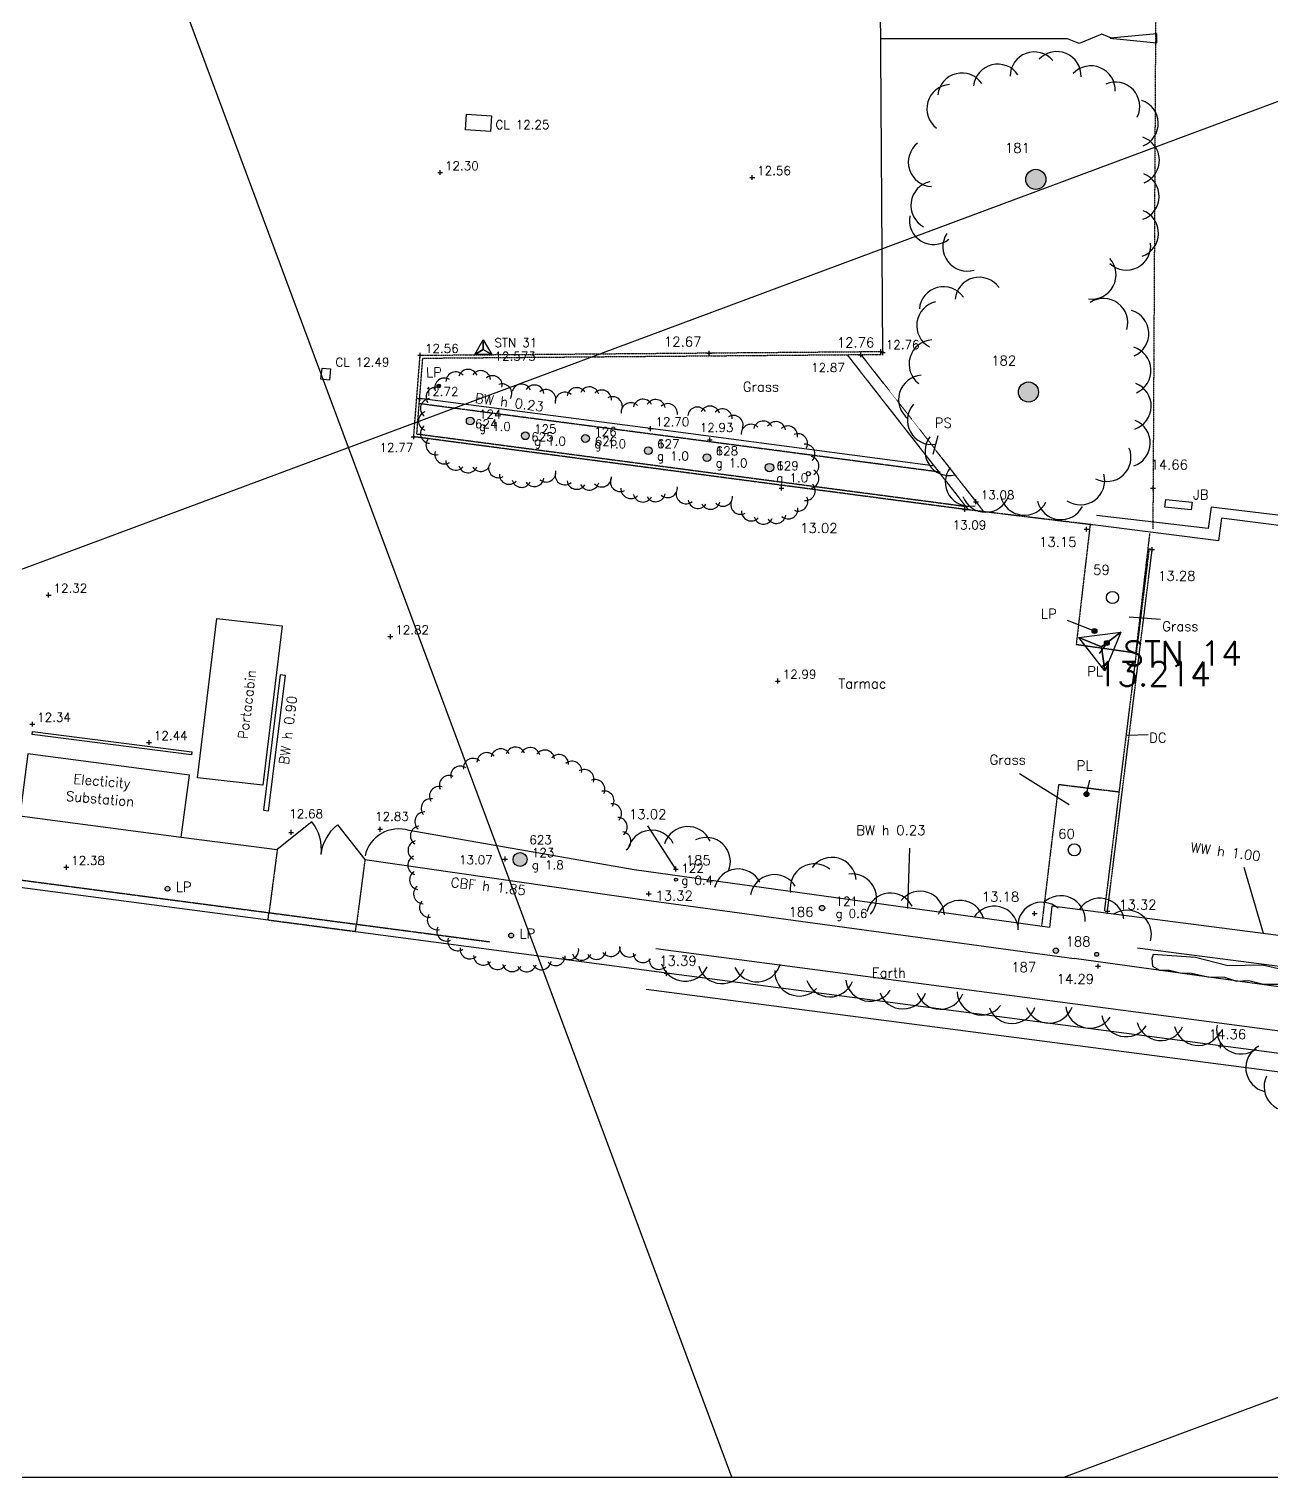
# Model space of a CAD drawing. Extents: x -4000 to 590500, y -6503 to 470250.
# Drawn here: x 333139 to 384274, y 0 to 59608 of the extents above; entities that cross this region are included whole.
import ezdxf
from ezdxf.enums import TextEntityAlignment as Align

# ---------------------------------------------------------------- set-up
doc = ezdxf.new("R2010")
doc.units = 0
doc.header["$LTSCALE"] = 0.0508
doc.linetypes.add('DASHED', pattern=[19.05, 12.7, -6.35])
for name, color, linetype in [('BORDER', 7, 'CONTINUOUS'), ('BOUNDARY', 30, 'CONTINUOUS'), ('BUILDING', 34, 'CONTINUOUS'), ('CONTROL', 1, 'CONTINUOUS'), ('DETAIL', 5, 'CONTINUOUS'), ('GAS', 3, 'CONTINUOUS'), ('GIRTHTEXT', 4, 'CONTINUOUS'), ('GRID', 253, 'CONTINUOUS'), ('LEVEL', 1, 'CONTINUOUS'), ('MH_NUMBER', 7, 'CONTINUOUS'), ('OLDNUMBERS', 7, 'CONTINUOUS'), ('ROAD', 4, 'CONTINUOUS'), ('SERVICE', 1, 'CONTINUOUS'), ('TEXT', 7, 'CONTINUOUS'), ('TEXT_SERVICE', 1, 'CONTINUOUS'), ('TREE_NUMBER', 7, 'CONTINUOUS'), ('VEGETATION', 3, 'CONTINUOUS'), ('WATER', 6, 'CONTINUOUS')]:
    doc.layers.add(name, color=color, linetype=linetype)
doc.styles.add('ROMANS', font='Romans.shx')

msp = doc.modelspace()

# ---------------------------------------------------------------- hatches: boundary and pattern name
at = {"layer": 'SERVICE', "linetype": 'Continuous'}
h = msp.add_hatch(color=256, dxfattribs=at)
edge = h.paths.add_edge_path()
edge.add_arc((350009, 44915), 75, 0, 360)
h = msp.add_hatch(color=256, dxfattribs=at)
edge = h.paths.add_edge_path()
edge.add_arc((377007, 34825), 100, 0, 360)
edge = h.paths.add_edge_path()
edge.add_arc((377517, 34331), 100, 0, 360)
h = msp.add_hatch(color=256, dxfattribs=at)
edge = h.paths.add_edge_path()
edge.add_arc((376678, 28108), 100, 0, 360)
h = msp.add_hatch(color=256, dxfattribs=at)
edge = h.paths.add_edge_path()
edge.add_arc((338843, 24217), 100, 0, 360)
edge = h.paths.add_edge_path()
edge.add_arc((352993, 22293), 100, 0, 360)
at = {"layer": 'VEGETATION', "linetype": 'Continuous'}
h = msp.add_hatch(color=256, dxfattribs=at)
edge = h.paths.add_edge_path()
edge.add_arc((374286, 44663), 414, 0, 360)
edge = h.paths.add_edge_path()
edge.add_arc((374591, 53417), 414, 0, 360)
edge = h.paths.add_edge_path()
edge.add_arc((375477, 69576), 414, 0, 360)
h = msp.add_hatch(color=256, dxfattribs=at)
edge = h.paths.add_edge_path()
edge.add_arc((351305, 43469), 159, 0, 360)
edge = h.paths.add_edge_path()
edge.add_arc((353574, 42862), 159, 0, 360)
edge = h.paths.add_edge_path()
edge.add_arc((356051, 42751), 159, 0, 360)
edge = h.paths.add_edge_path()
edge.add_arc((358635, 42251), 159, 0, 360)
edge = h.paths.add_edge_path()
edge.add_arc((361050, 41960), 159, 0, 360)
edge = h.paths.add_edge_path()
edge.add_arc((363629, 41552), 175, 0, 360)
edge = h.paths.add_edge_path()
edge.add_arc((353357, 25420), 286, 0, 360)
h = msp.add_hatch(color=256, dxfattribs=at)
edge = h.paths.add_edge_path()
edge.add_arc((365791, 23422), 111, 0, 360)
edge = h.paths.add_edge_path()
edge.add_arc((359775, 24593), 63.7, 0, 360)
h = msp.add_hatch(color=256, dxfattribs=at)
edge = h.paths.add_edge_path()
edge.add_arc((375415, 21668), 111, 0, 360)
edge = h.paths.add_edge_path()
edge.add_arc((377095, 21516), 79.6, 0, 360)

# ---------------------------------------------------------------- linework, layer by layer
at = {"layer": 'BORDER', "flags": 128}
msp.add_lwpolyline([(535000, 0), (535000, 465000), (0, 465000), (0, 0)], close=True, dxfattribs=at)
at = {"layer": 'BOUNDARY', "linetype": 'Continuous'}
for p, q in [((381685, 39041), (377094, 39582)), ((381810, 39925), (381685, 39041)), ((393080, 38554), (381810, 39925)), ((358470, 23756), (376175, 21348)), ((378774, 21785), (401966, 18802)), ((395678, 18635), (376175, 21348))]:
    msp.add_line(p, q, dxfattribs=at)
at = {"layer": 'BOUNDARY', "linetype": 'Continuous', "flags": 128}
for points in [[(345168, 25627, 0.198912), (344786, 26964), (343363, 25835)], [(345168, 25627, -0.198912), (345843, 26843), (346972, 25420)]]:
    msp.add_lwpolyline(points, format="xyb", dxfattribs=at)
for points in [[(339405, 26340), (343363, 25835)], [(346972, 25420), (358470, 23756)]]:
    msp.add_lwpolyline(points, dxfattribs=at)
at = {"layer": 'BUILDING', "linetype": 'Continuous', "flags": 128}
for points in [[(340071, 28785), (340871, 35346), (343563, 35042), (342762, 28481)], [(339405, 26338), (339742, 28896), (333099, 29771), (332763, 27213)]]:
    msp.add_lwpolyline(points, close=True, dxfattribs=at)
at = {"layer": 'CONTROL', "linetype": 'Continuous'}
for p, q in [((376368, 34552), (378085, 34781)), ((377293, 34171), (378085, 34781)), ((378085, 34781), (377293, 34171)), ((378085, 34781), (377425, 33180)), ((377293, 34171), (376368, 34552)), ((377425, 33180), (376368, 34552)), ((376368, 34552), (377293, 34171)), ((377425, 33180), (377293, 34171)), ((377293, 34171), (377425, 33180))]:
    msp.add_line(p, q, dxfattribs=at)
at = {"layer": 'CONTROL', "linetype": 'Continuous', "flags": 128}
msp.add_lwpolyline([(351844, 46414), (351844, 46814), (352190, 46214), (351844, 46414), (351498, 46214), (351844, 46814), (351844, 46414), (352190, 46214), (351498, 46214), (351844, 46414)], dxfattribs=at)
at = {"layer": 'DETAIL', "linetype": 'DASHED'}
for p, q in [((371794, 39851), (366828, 46200)), ((372429, 39770), (367395, 46205)), ((376944, 39192), (371666, 39830))]:
    msp.add_line(p, q, dxfattribs=at)
at = {"layer": 'DETAIL', "linetype": 'DASHED', "flags": 128}
for points in [[(372445, 127014), (372724, 128840), (373524, 129947), (375493, 130931), (381143, 131496), (380582, 108425), (379483, 84695), (379533, 62310), (379409, 39030)], [(358705, 42937), (349205, 44183)], [(370664, 41362), (358705, 42937)], [(376825, 39206), (376253, 34277), (378716, 33928), (379288, 38840)], [(378012, 28193), (375526, 28500), (374825, 22669)]]:
    msp.add_lwpolyline(points, dxfattribs=at)
at = {"layer": 'DETAIL', "linetype": 'Continuous', "flags": 128}
for points in [[(368286, 46286), (368199, 60668), (368355, 72857), (368366, 87742), (368513, 94616)], [(358734, 43155), (349234, 44402)], [(370354, 41624), (358734, 43155)], [(412856, 35556), (382238, 39464), (382117, 38535), (376944, 39192)], [(410880, 18882), (375256, 23499), (375156, 22625)]]:
    msp.add_lwpolyline(points, dxfattribs=at)
at = {"layer": 'DETAIL', "flags": 128}
msp.add_lwpolyline([(377809, 59207), (377778, 59207), (377309, 59398), (376369, 59016), (375899, 59207), (368208, 59206)], dxfattribs=at)
msp.add_lwpolyline([(377656, 59223), (379566, 59032), (379566, 59414)], close=True, dxfattribs=at)
at = {"layer": 'DETAIL', "linetype": 'Continuous', "flags": 128}
msp.add_lwpolyline([(343007, 27424), (343694, 32993), (343476, 33020), (342789, 27451)], close=True, dxfattribs=at)
msp.add_lwpolyline([(375156, 22625), (358059, 25000), (348787, 26614, 0.440296), (346974, 25567)], format="xyb", dxfattribs=at)
at = {"layer": 'GAS', "linetype": 'Continuous', "flags": 128}
msp.add_lwpolyline([(471803, 7027), (471069, 7113, 0.652589), (469132, 7339), (460668, 8328), (358945, 21742)], format="xyb", dxfattribs=at)
at = {"layer": 'GRID', "linetype": 'Continuous', "flags": 128}
for points in [[(362081, 0), (188936, 465000)], [(232453, 0), (535000, 112655)], [(375740, 0), (535000, 59301)]]:
    msp.add_lwpolyline(points, dxfattribs=at)
at = {"layer": 'LEVEL', "flags": 128}
for points in [[(349967, 53698), (350167, 53698)], [(350067, 53598), (350067, 53798)], [(362818, 53494), (363018, 53494)], [(362918, 53394), (362918, 53594)], [(349142, 46176), (349342, 46176)], [(349242, 46076), (349242, 46276)], [(361042, 46261), (361242, 46261)], [(361142, 46161), (361142, 46361)], [(367281, 46200), (367481, 46200)], [(367381, 46100), (367381, 46300)], [(368116, 46332), (368316, 46332)], [(368186, 46286), (368386, 46286)], [(368216, 46232), (368216, 46432)], [(368286, 46186), (368286, 46386)], [(349134, 44402), (349334, 44402)], [(349234, 44302), (349234, 44502)], [(348979, 42722), (348979, 42922)], [(358634, 43155), (358834, 43155)], [(358734, 43055), (358734, 43255)], [(348879, 42822), (349079, 42822)], [(361070, 42698), (361270, 42698)], [(361170, 42598), (361170, 42798)], [(364018, 40704), (364218, 40704)], [(364118, 40604), (364118, 40804)], [(379318, 40704), (379518, 40704)], [(379418, 40604), (379418, 40804)], [(372024, 40146), (372224, 40146)], [(372124, 40046), (372124, 40246)], [(371566, 39830), (371766, 39830)], [(371666, 39730), (371666, 39930)], [(376582, 39016), (376782, 39016)], [(376682, 38916), (376682, 39116)], [(379281, 38179), (379481, 38179)], [(379381, 38079), (379381, 38279)], [(333950, 36205), (333950, 36405)], [(333850, 36305), (334050, 36305)], [(347919, 34595), (348119, 34595)], [(348019, 34495), (348019, 34695)], [(363970, 32665), (363970, 32865)], [(363870, 32765), (364070, 32765)], [(333278, 30892), (333278, 31092)], [(333178, 30992), (333378, 30992)], [(337981, 30237), (338181, 30237)], [(338081, 30137), (338081, 30337)], [(343834, 26536), (344034, 26536)], [(343934, 26436), (343934, 26636)], [(347499, 26664), (347699, 26664)], [(347599, 26564), (347599, 26764)], [(334578, 25100), (334778, 25100)], [(334678, 25000), (334678, 25200)], [(352638, 25437), (352838, 25437)], [(352738, 25337), (352738, 25537)], [(359768, 24927), (359768, 25127)], [(359668, 25027), (359868, 25027)], [(358555, 24009), (358755, 24009)], [(358655, 23909), (358655, 24109)], [(374540, 23095), (374540, 23295)], [(377439, 23288), (377639, 23288)], [(377539, 23188), (377539, 23388)], [(374440, 23195), (374640, 23195)], [(377054, 21027), (377254, 21027)], [(377154, 20927), (377154, 21127)], [(359289, 20737), (359489, 20737)], [(359389, 20637), (359389, 20837)], [(382096, 17754), (382296, 17754)], [(382196, 17654), (382196, 17854)]]:
    msp.add_lwpolyline(points, dxfattribs=at)
at = {"layer": 'LEVEL', "linetype": 'Continuous', "flags": 128}
msp.add_lwpolyline([(359768, 25027), (358623, 26803)], dxfattribs=at)
at = {"layer": 'ROAD', "linetype": 'DASHED', "flags": 128}
for points in [[(348979, 42822), (349242, 46176)], [(349107, 42926), (349353, 46057)], [(349242, 46176), (368216, 46332)], [(349353, 46057), (368217, 46212)], [(371682, 39949), (349107, 42926)], [(371666, 39830), (348979, 42822)], [(322475, 25937), (352113, 22034)], [(343363, 25835), (343020, 23231)], [(346972, 25420), (346622, 22757)], [(342981, 22934), (346583, 22459)]]:
    msp.add_lwpolyline(points, dxfattribs=at)
at = {"layer": 'ROAD', "linetype": 'Continuous', "flags": 128}
msp.add_lwpolyline([(333287, 30683), (339848, 29846), (339835, 29727), (333272, 30564)], close=True, dxfattribs=at)
for points in [[(322436, 25639), (342981, 22934)], [(342981, 22934), (343020, 23231)], [(346583, 22459), (346622, 22757)], [(346583, 22459), (352075, 21736), (359489, 20737)], [(400638, 15343), (382196, 17754), (359389, 20737)]]:
    msp.add_lwpolyline(points, dxfattribs=at)
at = {"layer": 'SERVICE', "linetype": 'Continuous', "flags": 128}
for points in [[(352146, 55389), (351108, 55456), (351150, 56105), (352188, 56038)], [(345556, 45612), (345506, 45155), (345158, 45192), (345208, 45650)], [(381023, 40127), (380990, 39809), (379906, 39919), (379938, 40237)]]:
    msp.add_lwpolyline(points, close=True, dxfattribs=at)
at = {"layer": 'SERVICE', "linetype": 'DASHED', "flags": 128}
msp.add_lwpolyline([(377539, 23288), (379381, 38179), (379252, 38195), (377410, 23304)], dxfattribs=at)
at = {"layer": 'SERVICE', "linetype": 'Continuous'}
for centre, radius in [((350009, 44915), 75), ((365225, 41300), 85), ((377748, 36205), 250), ((377007, 34825), 100), ((377517, 34331), 100), ((376678, 28108), 100), ((376175, 25816), 250), ((338843, 24217), 100), ((352993, 22293), 100)]:
    msp.add_circle(centre, radius, dxfattribs=at)
at = {"layer": 'TEXT', "linetype": 'Continuous'}
for p, q in [((370362, 42100), (370570, 42870)), ((378428, 35413), (379724, 35320)), ((377517, 34331), (377202, 33897)), ((375968, 27676), (373925, 28944)), ((376678, 28108), (376812, 28689)), ((369326, 23406), (369399, 25886)), ((383958, 22371), (383167, 25094))]:
    msp.add_line(p, q, dxfattribs=at)
at = {"layer": 'TEXT_SERVICE', "linetype": 'Continuous'}
for p, q in [((377007, 34825), (375896, 35258)), ((378357, 30536), (379211, 30564))]:
    msp.add_line(p, q, dxfattribs=at)
at = {"layer": 'VEGETATION', "linetype": 'Continuous', "flags": 128}
msp.add_lwpolyline([(385787, 20646), (383921, 21067), (382501, 21040), (381160, 21382), (379425, 21513), (379371, 21343), (379394, 21034), (379685, 20868), (380095, 20868), (380529, 20755), (381004, 20743), (381669, 20589), (382364, 20577), (382851, 20417), (383356, 20446), (383961, 20285), (384614, 20285)], dxfattribs=at)
at = {"layer": 'VEGETATION', "linetype": 'Continuous'}
for centre, radius in [((374591, 53417), 414), ((374286, 44663), 414), ((351305, 43469), 159), ((353574, 42862), 159), ((356051, 42751), 159), ((358635, 42251), 159), ((361050, 41960), 159), ((363629, 41552), 175), ((353357, 25420), 286), ((359775, 24593), 63.7), ((365791, 23422), 111), ((375415, 21668), 111), ((377095, 21516), 79.6)]:
    msp.add_circle(centre, radius, dxfattribs=at)
for centre, radius, start, end in [((374535, 57664), 1000, 40.67595, 179.94768), ((375456, 57677), 1000, 357.66208, 136.93381), ((373024, 57161), 1000, 34.39222, 173.66395), ((376858, 57090), 1000, 357.66208, 136.93381), ((371103, 56320), 1000, 93.96519, 233.23692), ((371549, 56793), 1000, 34.39222, 173.66395), ((377869, 56419), 1000, 334.10845, 113.38018), ((378630, 55722), 1000, 292.15514, 71.42687), ((370339, 54121), 1000, 128.02426, 267.29599), ((378678, 54203), 1000, 292.15514, 71.42687), ((378669, 52717), 1000, 289.26176, 68.53349), ((370446, 52344), 1000, 102.50613, 241.77786), ((370386, 51733), 1000, 169.41571, 308.68744), ((378640, 51197), 1000, 289.26176, 68.53349), ((371762, 50643), 1000, 147.2507, 286.52243), ((378323, 50684), 1000, 226.91532, 6.18705), ((376892, 49489), 1000, 262.45247, 41.7242), ((370791, 47997), 1000, 35.28694, 174.55867), ((372260, 48388), 1000, 35.28694, 174.55867), ((370687, 47401), 1000, 102.7649, 242.03663), ((377376, 47515), 1000, 343.85191, 123.12364), ((378241, 47067), 1000, 293.73261, 73.00434), ((370374, 45810), 1000, 93.7976, 233.06933), ((378330, 45549), 1000, 293.73261, 73.00434), ((350705, 45092), 400, 40.65693, 179.92866), ((351218, 45197), 400, 23.23862, 162.51035), ((351740, 45144), 400, 5.82031, 145.09204), ((352221, 44937), 400, 348.40201, 127.67374), ((369941, 44353), 1000, 93.7976, 233.06933), ((349885, 44458), 400, 75.49354, 214.76527), ((350247, 44838), 400, 58.07523, 197.34696), ((352618, 44596), 400, 330.9837, 110.25543), ((353420, 44586), 400, 25.47188, 164.74361), ((353943, 44553), 400, 8.05357, 147.3253), ((354432, 44365), 400, 350.63526, 129.907), ((355689, 44443), 400, 32.40916, 171.68089), ((356213, 44473), 400, 14.99085, 154.26258), ((356721, 44346), 400, 357.57254, 136.84428), ((378341, 44087), 1000, 288.93116, 68.20289), ((349654, 43988), 400, 92.91184, 232.18358), ((355199, 44257), 400, 49.82746, 189.09919), ((357168, 44072), 400, 340.15424, 119.42597), ((357913, 43823), 400, 45.03735, 184.30908), ((358416, 43968), 400, 27.61904, 166.89077), ((358940, 43954), 400, 10.20074, 149.47247), ((359436, 43785), 400, 352.78243, 132.05416), ((370304, 43503), 1000, 139.11855, 278.39028), ((349575, 43470), 400, 110.33015, 249.60188), ((360656, 43645), 400, 33.52636, 172.79809), ((361178, 43686), 400, 16.10806, 155.37979), ((361689, 43568), 400, 358.68975, 137.96148), ((362141, 43303), 400, 341.27144, 120.54317), ((349654, 42952), 400, 127.74846, 267.02019), ((362857, 42934), 400, 43.8857, 183.15743), ((363364, 43068), 400, 26.4674, 165.73913), ((363888, 43044), 400, 9.04909, 148.32082), ((364380, 42865), 400, 351.63078, 130.90251), ((364796, 42546), 400, 334.21248, 113.48421), ((378303, 42567), 1000, 288.93116, 68.20289), ((349884, 42481), 400, 145.16676, 284.43849), ((365098, 42118), 400, 316.79417, 96.0659), ((371029, 42229), 1000, 143.65496, 282.92669), ((377510, 41979), 1000, 242.43605, 21.70778), ((350245, 42101), 400, 162.58507, 301.8568), ((350703, 41847), 400, 180.00338, 319.27511), ((351738, 41794), 400, 214.83999, 354.11172), ((365257, 41619), 400, 299.37587, 78.6476), ((351216, 41741), 400, 197.42168, 336.69341), ((352461, 41537), 400, 160.35181, 299.62354), ((352909, 41265), 400, 177.77012, 317.04185), ((354430, 41358), 400, 230.02504, 9.29677), ((355198, 41245), 400, 170.83284, 310.10457), ((356719, 41155), 400, 223.08776, 2.35949), ((365260, 41095), 400, 281.95756, 61.22929), ((371864, 40959), 1000, 143.65496, 282.92669), ((376428, 41020), 1000, 236.18532, 15.45705), ((353418, 41139), 400, 195.18842, 334.46016), ((353941, 41171), 400, 212.60673, 351.87846), ((355687, 41059), 400, 188.25114, 327.52287), ((356211, 41028), 400, 205.66945, 344.94118), ((357473, 40968), 400, 158.20465, 297.47638), ((357911, 40679), 400, 175.62295, 314.89468), ((359434, 40716), 400, 227.87787, 7.1496), ((365106, 40594), 400, 264.53925, 43.81098), ((358414, 40535), 400, 193.04126, 332.31299), ((358938, 40547), 400, 210.45956, 349.73129), ((360185, 40461), 400, 170.38876, 309.66049), ((360674, 40271), 400, 187.80706, 327.07879), ((361197, 40236), 400, 205.22537, 344.4971), ((361706, 40359), 400, 222.64367, 1.9154), ((362428, 40029), 400, 160.02942, 299.30115), ((364809, 40162), 400, 247.12095, 26.39268), ((372526, 40716), 1000, 200.36413, 339.63587), ((374119, 40592), 1000, 193.57923, 332.85096), ((375628, 40412), 1000, 193.57923, 332.85096), ((362874, 39754), 400, 177.44772, 316.71945), ((363382, 39625), 400, 194.86603, 334.13776), ((363905, 39655), 400, 212.28434, 351.55607), ((364396, 39839), 400, 229.70264, 8.97437), ((351980, 29420), 400, 39.36346, 178.63519), ((352567, 29576), 400, 31.12601, 170.39774), ((353171, 29647), 400, 22.88856, 162.16029), ((353778, 29630), 400, 14.65111, 153.92284), ((354377, 29526), 400, 6.41366, 145.6854), ((350902, 28866), 400, 55.83835, 195.11008), ((351421, 29182), 400, 47.6009, 186.87263), ((354955, 29338), 400, 358.17622, 137.44795), ((355499, 29068), 400, 349.93877, 129.2105), ((350434, 28478), 400, 64.0758, 203.34753), ((356000, 28724), 400, 341.70132, 120.97305), ((356446, 28311), 400, 333.46387, 112.73561), ((350026, 28028), 400, 72.31325, 211.58498), ((356828, 27839), 400, 325.22643, 104.49816), ((349686, 27524), 400, 80.55069, 219.82242), ((357139, 27316), 400, 316.98898, 96.26071), ((349423, 26976), 400, 88.78814, 228.05987), ((357371, 26755), 400, 308.75153, 88.02326), ((349241, 26396), 400, 97.02559, 236.29732), ((357521, 26166), 400, 300.51408, 79.78582), ((358773, 25626), 1000, 26.81908, 166.09081), ((360262, 25776), 1000, 23.63259, 162.90432), ((361016, 25328), 1000, 336.26295, 115.53468), ((349143, 25797), 400, 105.26304, 244.53477), ((349133, 25189), 400, 113.50048, 252.77221), ((365480, 24243), 1000, 50.80522, 190.07695), ((366196, 24507), 1000, 4.91182, 144.18355), ((349210, 24586), 400, 121.73793, 261.00966), ((362340, 24030), 1000, 27.27122, 166.54295), ((363833, 23799), 1000, 31.31173, 170.58346), ((367035, 23826), 1000, 318.89523, 98.16696), ((349372, 24001), 400, 129.97538, 269.24711), ((368612, 23039), 1000, 27.24174, 166.51347), ((369827, 23112), 1000, 1.93958, 141.21131), ((375621, 22932), 1000, 356.571, 135.84273), ((349617, 23444), 400, 138.21283, 277.48456), ((371469, 22737), 1000, 15.60341, 154.87514), ((372879, 22497), 1000, 7.13134, 146.40307), ((374844, 22662), 1000, 48.65036, 187.92209), ((377230, 22828), 1000, 8.39509, 147.66682), ((378349, 22334), 1000, 344.62667, 123.8984), ((349938, 22929), 400, 146.45027, 285.722), ((350331, 22465), 400, 154.68772, 293.95945), ((350785, 22061), 400, 162.92517, 302.1969), ((351293, 21728), 400, 171.16262, 310.43435), ((351843, 21470), 400, 179.40006, 318.67179), ((355373, 21701), 400, 228.82475, 8.09648), ((355892, 21672), 400, 199.65892, 338.93065), ((356499, 21708), 400, 207.89637, 347.1681), ((357094, 21831), 400, 216.13381, 355.40554), ((357853, 21805), 400, 174.44576, 313.71749), ((358417, 21580), 400, 182.6832, 321.95493), ((352425, 21294), 400, 187.63751, 326.90924), ((353026, 21203), 400, 195.87496, 335.14669), ((353634, 21199), 400, 204.11241, 343.38414), ((354236, 21282), 400, 212.34985, 351.62158), ((354819, 21451), 400, 220.5873, 359.85903), ((359076, 21295), 400, 174.44576, 313.71749), ((360145, 21410), 1000, 196.60237, 335.8741), ((361674, 21310), 1000, 196.60237, 335.8741), ((363110, 21387), 1000, 204.52127, 343.793), ((364846, 20799), 1000, 176.91781, 316.18954), ((366113, 20764), 1000, 199.03272, 338.30445), ((367760, 20585), 1000, 187.84266, 327.11439), ((369117, 20270), 1000, 199.74176, 339.01349), ((370650, 20254), 1000, 199.74176, 339.01349), ((372347, 20018), 1000, 182.92688, 322.19861), ((373611, 19669), 1000, 200.97327, 340.245), ((375143, 19685), 1000, 200.97327, 340.245), ((376816, 19479), 1000, 187.03268, 326.30441), ((378307, 19125), 1000, 187.03268, 326.30441), ((379734, 18967), 1000, 195.0934, 334.36514), ((381282, 18767), 1000, 192.64696, 331.91869), ((383035, 18414), 1000, 169.51197, 308.7837), ((384233, 16847), 1000, 117.72095, 256.99268), ((384988, 16067), 1000, 154.47206, 293.74379)]:
    msp.add_arc(centre, radius, start, end, dxfattribs=at)
at = {"layer": 'WATER', "linetype": 'Continuous', "flags": 128}
msp.add_lwpolyline([(474779, 4920), (431843, 10504), (358542, 20069)], dxfattribs=at)

# ---------------------------------------------------------------- texts
at = {"layer": 'CONTROL', "style": 'ROMANS'}
for s, height, p in [('STN 31', 360, (352304, 46514)), ('12.573', 360, (352304, 45954)), ('STN 14', 1000, (378192, 33412)), ('13.214', 1000, (377083, 32558))]:
    msp.add_text(s, height=height, dxfattribs=at).set_placement(p)
at = {"layer": 'GIRTHTEXT', "style": 'ROMANS'}
for s, p in [('g 1.0', (351664, 43069)), ('g 1.0', (353933, 42462)), ('g 1.0', (356410, 42351)), ('g 1.0', (358994, 41851)), ('g 1.0', (361409, 41560)), ('g 1.0', (363907, 40948)), ('g 1.8', (353843, 25020)), ('g 0.4', (359997, 24384)), ('g 0.6', (366344, 23019))]:
    msp.add_text(s, height=360, dxfattribs=at).set_placement(p)
at = {"layer": 'LEVEL', "style": 'ROMANS'}
for s, height, p in [('CL 12.25', 360, (352346, 55489)), ('12.30', 360, (350267, 53798)), ('12.56', 360, (363118, 53594)), ('12.56', 360, (349442, 46276)), ('12.67', 400, (359282, 46536)), ('12.76', 400, (366396, 46502)), ('12.76', 360, (368416, 46432)), ('CL 12.49', 360, (345756, 45712)), ('12.87', 360, (365340, 45488)), ('12.72', 360, (349434, 44502)), ('12.70', 360, (358934, 43255)), ('12.93', 360, (360755, 43018)), ('12.77', 360, (347570, 42198)), ('14.66', 400, (379312, 41474)), ('13.08', 360, (372324, 40246)), ('13.09', 360, (371163, 39008)), ('13.02', 400, (364888, 38861)), ('13.15', 400, (374724, 38291)), ('13.28', 400, (379623, 36893)), ('12.32', 360, (334150, 36405)), ('12.82', 360, (348219, 34695)), ('12.99', 360, (364170, 32865)), ('12.34', 360, (333478, 31092)), ('12.44', 360, (338281, 30337)), ('12.68', 360, (343856, 27123)), ('13.02', 400, (357841, 27082)), ('12.83', 360, (347389, 27014)), ('12.38', 360, (334878, 25200)), ('13.07', 360, (350842, 25228)), ('13.32', 400, (358931, 23733)), ('13.18', 400, (372368, 23687)), ('13.32', 400, (378016, 23359)), ('13.39', 400, (359086, 21049)), ('14.29', 400, (375445, 20302)), ('14.36', 400, (381710, 18029))]:
    msp.add_text(s, height=height, dxfattribs=at).set_placement(p)
at = {"layer": 'MH_NUMBER', "linetype": 'Continuous', "style": 'ROMANS'}
for s, p in [('59', (376949, 37144)), ('60', (375511, 26275))]:
    msp.add_text(s, height=400, dxfattribs=at).set_placement(p)
at = {"layer": 'OLDNUMBERS', "style": 'ROMANS'}
for s, p in [('124', (351664, 43569)), ('125', (353933, 42962)), ('126', (356410, 42851)), ('127', (358994, 42351)), ('128', (361409, 42060)), ('129', (363907, 41448)), ('123', (353843, 25520)), ('122', (359997, 24884)), ('121', (366344, 23519))]:
    msp.add_text(s, height=360, dxfattribs=at).set_placement(p)
at = {"layer": 'TEXT', "style": 'ROMANS'}
for s, rotation, p in [('LP', 0.43652, (349811, 45473)), ('Portacabin', 82.99905, (342117, 31799)), ('BW h 0.90', 82.99905, (343804, 30743)), ('Electicity', 355.05784, (336144, 28645)), ('Substation', 355.05784, (336067, 27917)), ('CBF h 1.85', 353.61426, (352050, 24317))]:
    msp.add_text(s, height=400, rotation=rotation, dxfattribs=at).set_placement(p, align=Align.MIDDLE_CENTER)
at = {"layer": 'TEXT', "linetype": 'Continuous', "style": 'ROMANS'}
for s, p in [('Grass', (362528, 44682)), ('PS', (370429, 43194)), ('Grass', (379795, 34821)), ('Tarmac', (366467, 32462)), ('PL', (376706, 32969)), ('Grass', (372686, 29328)), ('PL', (376271, 29090)), ('BW h 0.23', (367200, 26426)), ('Earth', (367839, 20555))]:
    msp.add_text(s, height=400, dxfattribs=at).set_placement(p)
for s, rotation, p in [('BW h 0.23', 352.52327, (351482, 44226)), ('WW h 1.00', 352.53023, (380943, 25727))]:
    msp.add_text(s, height=400, rotation=rotation, dxfattribs=at).set_placement(p)
at = {"layer": 'TEXT', "style": 'ROMANS'}
for s, p in [('624', (351500, 43171)), ('625', (353816, 42634)), ('626', (356433, 42452)), ('627', (358994, 42351)), ('628', (361409, 42060)), ('629', (363907, 41448)), ('623', (353739, 26050))]:
    msp.add_text(s, height=360, dxfattribs=at).set_placement(p)
for p in [(339510, 24296), (353659, 22372)]:
    msp.add_text('LP', height=400, dxfattribs=at).set_placement(p, align=Align.MIDDLE_CENTER)
at = {"layer": 'TEXT_SERVICE', "linetype": 'Continuous', "style": 'ROMANS'}
for s, p in [('JB', (381064, 40242)), ('LP', (374801, 35335)), ('DC', (379253, 30237))]:
    msp.add_text(s, height=400, dxfattribs=at).set_placement(p)
at = {"layer": 'TREE_NUMBER', "style": 'ROMANS'}
for s, p in [('181', (373320, 54508)), ('182', (372753, 45758)), ('185', (360178, 25187)), ('186', (364411, 23064)), ('188', (375814, 21844)), ('187', (373576, 20789))]:
    msp.add_text(s, height=400, dxfattribs=at).set_placement(p)

doc.saveas('drawing.dxf')
